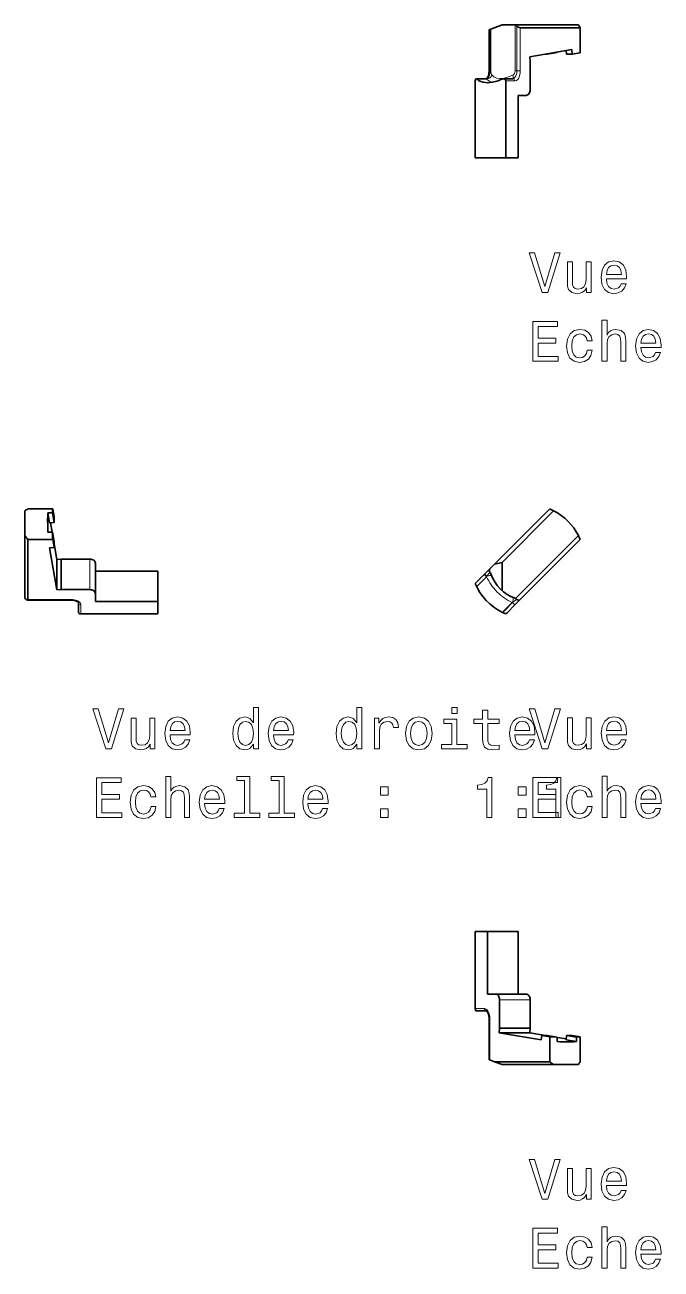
# Model space of a CAD drawing. Extents: x 550 to 772, y 358 to 469.
# Drawn here: x 550.2 to 606.2, y 358.2 to 467.7 of the extents above; entities that cross this region are included whole.
import ezdxf

# ---------------------------------------------------------------- set-up
doc = ezdxf.new("R2010")
doc.units = 0

msp = doc.modelspace()

# ---------------------------------------------------------------- linework, layer by layer
at = {"color": 7, "lineweight": 35, "ltscale": 0.026301}
msp.add_line((592.232971, 467.726501), (591.249512, 467.352844), dxfattribs=at)
at = {"color": 7, "lineweight": 35, "ltscale": 0.028793}
msp.add_line((592.232971, 467.726501), (593.384705, 467.726501), dxfattribs=at)
at = {"color": 7, "lineweight": 35, "ltscale": 0.000993}
msp.add_line((593.384705, 467.726501), (593.424438, 467.726501), dxfattribs=at)
at = {"color": 7, "lineweight": 13, "ltscale": 0.101392}
msp.add_line((593.384705, 463.670837), (593.384705, 467.726501), dxfattribs=at)
at = {"color": 7, "lineweight": 35, "ltscale": 0.138275}
msp.add_line((598.955444, 467.726501), (593.424438, 467.726501), dxfattribs=at)
at = {"color": 7, "lineweight": 35, "ltscale": 0.001567}
for p, q in [((591.099121, 467.295715), (591.157715, 467.317963)), ((591.157715, 376.614441), (591.099121, 376.636719))]:
    msp.add_line(p, q, dxfattribs=at)
at = {"color": 7, "lineweight": 35, "ltscale": 0.090266}
for p, q in [((591.099121, 467.295715), (591.099121, 463.685059)), ((591.099121, 376.636719), (591.099121, 380.247345))]:
    msp.add_line(p, q, dxfattribs=at)
at = {"color": 7, "lineweight": 35, "ltscale": 0.002455}
msp.add_line((591.249512, 467.352844), (591.157715, 467.317963), dxfattribs=at)
at = {"color": 7, "lineweight": 13, "ltscale": 0.090823}
for p, q in [((591.157715, 467.317963), (591.157715, 463.685059)), ((591.157715, 376.614441), (591.157715, 380.247345))]:
    msp.add_line(p, q, dxfattribs=at)
at = {"color": 7, "lineweight": 13, "ltscale": 0.091695}
msp.add_line((591.249512, 463.685059), (591.249512, 467.352844), dxfattribs=at)
at = {"color": 7, "lineweight": 13, "ltscale": 0.098792}
msp.add_line((593.543701, 463.670837), (593.543701, 467.622498), dxfattribs=at)
at = {"color": 7, "lineweight": 13, "ltscale": 0.095073}
for p, q in [((593.833679, 463.670837), (593.833679, 467.473755)), ((554.261597, 417.146667), (550.458679, 417.146667))]:
    msp.add_line(p, q, dxfattribs=at)
at = {"color": 7, "lineweight": 35, "ltscale": 0.132048}
for p, q in [((599.115601, 467.473755), (593.833679, 467.473755)), ((550.458679, 422.428589), (550.458679, 417.146667))]:
    msp.add_line(p, q, dxfattribs=at)
at = {"color": 7, "lineweight": 35, "ltscale": 0.055051}
for p, q in [((599.115601, 467.473755), (599.115601, 465.271698)), ((552.660706, 425.115601), (550.458679, 425.115601)), ((550.458679, 422.428589), (552.660706, 422.428589)), ((596.428589, 378.660706), (596.428589, 376.458649)), ((599.115601, 376.458649), (599.115601, 378.660706))]:
    msp.add_line(p, q, dxfattribs=at)
at = {"color": 7, "lineweight": 35, "ltscale": 0.094031}
for p, q in [((598.379639, 465.548645), (594.672302, 464.914093)), ((552.383789, 421.692627), (553.018311, 417.985291)), ((595.692627, 378.383759), (591.985291, 379.018311))]:
    msp.add_line(p, q, dxfattribs=at)
at = {"color": 7, "lineweight": 35, "ltscale": 0.007869}
msp.add_line((597.91864, 465.15155), (597.891785, 465.465149), dxfattribs=at)
at = {"color": 7, "lineweight": 35, "ltscale": 0.009964}
for p, q in [((598.413635, 465.15155), (598.379639, 465.548645)), ((594.706299, 464.516998), (594.672302, 464.914093)), ((552.780884, 423.91864), (552.383789, 423.884674)), ((552.780884, 421.726624), (552.383789, 421.692627)), ((553.415405, 420.706268), (553.018311, 420.672302)), ((553.415405, 418.019257), (553.018311, 417.985291)), ((592.019287, 379.415405), (591.985291, 379.018311)), ((594.706299, 379.415405), (594.672302, 379.018311)), ((595.726624, 378.780853), (595.692627, 378.383759)), ((597.91864, 378.780853), (597.884644, 378.383759))]:
    msp.add_line(p, q, dxfattribs=at)
at = {"color": 7, "lineweight": 35, "ltscale": 0.049762}
for p, q in [((594.706299, 462.52652), (594.706299, 464.516998)), ((555.405884, 420.706268), (553.415405, 420.706268)), ((555.405884, 418.019257), (553.415405, 418.019257)), ((592.019287, 381.405884), (592.019287, 379.415405)), ((594.706299, 381.405884), (594.706299, 379.415405))]:
    msp.add_line(p, q, dxfattribs=at)
at = {"color": 7, "lineweight": 35, "ltscale": 0.004051}
msp.add_line((596.221619, 465.15155), (596.05957, 465.15155), dxfattribs=at)
at = {"color": 7, "lineweight": 35, "ltscale": 0.000686}
msp.add_line((596.221619, 465.15155), (596.219238, 465.178894), dxfattribs=at)
at = {"color": 7, "lineweight": 35, "ltscale": 0.021901}
for p, q in [((597.085083, 465.299347), (596.221619, 465.15155)), ((597.085083, 378.633057), (596.221619, 378.780853))]:
    msp.add_line(p, q, dxfattribs=at)
at = {"color": 7, "lineweight": 35, "ltscale": 0.000694}
msp.add_line((597.085083, 465.327087), (597.085083, 465.299347), dxfattribs=at)
at = {"color": 7, "lineweight": 35, "ltscale": 0.012375}
for p, q in [((597.91864, 465.15155), (598.413635, 465.15155)), ((552.780884, 423.91864), (552.780884, 424.413635)), ((596.221619, 378.780853), (595.726624, 378.780853)), ((597.91864, 378.780853), (598.413635, 378.780853))]:
    msp.add_line(p, q, dxfattribs=at)
at = {"color": 7, "lineweight": 35, "ltscale": 0.017804}
for p, q in [((598.413635, 465.15155), (599.115601, 465.271698)), ((552.780884, 424.413635), (552.660706, 425.115601)), ((552.780884, 421.726624), (552.660706, 422.428589)), ((595.726624, 378.780853), (596.428589, 378.660706)), ((598.413635, 378.780853), (599.115601, 378.660706))]:
    msp.add_line(p, q, dxfattribs=at)
at = {"color": 7, "lineweight": 13, "ltscale": 0.001465}
for p, q in [((591.157715, 463.685059), (591.099121, 463.685059)), ((554.261597, 417.146667), (554.261597, 417.088074)), ((591.099121, 380.247345), (591.157715, 380.247345))]:
    msp.add_line(p, q, dxfattribs=at)
at = {"color": 7, "lineweight": 13, "ltscale": 0.002295}
msp.add_line((591.249512, 463.685059), (591.157715, 463.685059), dxfattribs=at)
at = {"color": 7, "lineweight": 13, "ltscale": 0.003975}
msp.add_line((593.384705, 463.670837), (593.543701, 463.670837), dxfattribs=at)
at = {"color": 7, "lineweight": 13, "ltscale": 0.007249}
msp.add_line((593.833679, 463.670837), (593.543701, 463.670837), dxfattribs=at)
at = {"color": 7, "lineweight": 35, "ltscale": 0.006589}
for p, q in [((589.872681, 462.52652), (589.872681, 462.79007)), ((589.872681, 381.405884), (589.872681, 381.142334))]:
    msp.add_line(p, q, dxfattribs=at)
at = {"color": 7, "lineweight": 35, "ltscale": 0.162738}
for p, q in [((589.872681, 456.016998), (589.872681, 462.52652)), ((592.559692, 456.016998), (592.559692, 462.52652)), ((561.915405, 415.872681), (555.405884, 415.872681)), ((589.872681, 387.915405), (589.872681, 381.405884))]:
    msp.add_line(p, q, dxfattribs=at)
at = {"color": 7, "lineweight": 35, "ltscale": 0.004294}
for p, q in [((590.131409, 462.990051), (589.959656, 462.990051)), ((590.131409, 380.942322), (589.959656, 380.942322))]:
    msp.add_line(p, q, dxfattribs=at)
at = {"color": 7, "lineweight": 13, "ltscale": 0.004823}
msp.add_line((590.191772, 462.970947), (589.99884, 462.970947), dxfattribs=at)
at = {"color": 7, "lineweight": 35, "ltscale": 0.016943}
for p, q in [((590.809143, 462.990051), (590.131409, 462.990051)), ((590.809143, 380.942322), (590.131409, 380.942322))]:
    msp.add_line(p, q, dxfattribs=at)
at = {"color": 7, "lineweight": 13, "ltscale": 0.016943}
for p, q in [((590.869507, 462.970947), (590.191772, 462.970947)), ((590.667725, 381.142334), (589.98999, 381.142334))]:
    msp.add_line(p, q, dxfattribs=at)
at = {"color": 7, "lineweight": 35, "ltscale": 0.000491}
for p, q in [((590.828674, 462.992004), (590.809143, 462.990051)), ((590.828674, 380.940399), (590.809143, 380.942322))]:
    msp.add_line(p, q, dxfattribs=at)
at = {"color": 7, "lineweight": 13, "ltscale": 0.000878}
msp.add_line((590.869507, 462.970947), (590.90387, 462.978119), dxfattribs=at)
at = {"color": 7, "lineweight": 35, "ltscale": 0.000361}
msp.add_line((592.279968, 462.96991), (592.26709, 462.963409), dxfattribs=at)
at = {"color": 7, "lineweight": 35, "ltscale": 0.004254}
msp.add_line((592.533936, 462.990204), (592.36377, 462.990204), dxfattribs=at)
at = {"color": 7, "lineweight": 35, "ltscale": 0.016934}
msp.add_line((593.211304, 462.990204), (592.533936, 462.990204), dxfattribs=at)
at = {"color": 7, "lineweight": 13, "ltscale": 0.002893}
msp.add_line((592.675415, 462.790222), (592.559692, 462.790222), dxfattribs=at)
at = {"color": 7, "lineweight": 35, "ltscale": 0.006593}
msp.add_line((592.559692, 462.52652), (592.559692, 462.790222), dxfattribs=at)
at = {"color": 7, "lineweight": 13, "ltscale": 0.016933}
for p, q in [((593.352722, 462.790192), (592.675415, 462.790222)), ((555.142212, 416.66571), (555.142212, 415.988373))]:
    msp.add_line(p, q, dxfattribs=at)
at = {"color": 7, "lineweight": 35, "ltscale": 0.012738}
for p, q in [((594.706299, 462.52652), (594.706299, 462.016998)), ((555.405884, 420.706268), (555.915405, 420.706268)), ((555.405884, 418.019257), (555.915405, 418.019257)), ((592.019287, 381.405884), (592.019287, 381.915405)), ((594.706299, 381.405884), (594.706299, 381.915405))]:
    msp.add_line(p, q, dxfattribs=at)
at = {"color": 7, "lineweight": 35, "ltscale": 0.1375}
for p, q in [((593.64563, 456.016998), (593.64563, 461.516998)), ((561.915405, 419.645599), (556.415405, 419.645599)), ((561.915405, 416.958618), (556.415405, 416.958618)), ((590.958618, 387.915405), (590.958618, 382.415405)), ((593.64563, 387.915405), (593.64563, 382.415405))]:
    msp.add_line(p, q, dxfattribs=at)
at = {"color": 7, "lineweight": 35, "ltscale": 0.017677}
for p, q in [((594.352722, 461.516998), (593.64563, 461.516998)), ((556.415405, 417.66571), (556.415405, 416.958618)), ((591.66571, 382.415405), (590.958618, 382.415405))]:
    msp.add_line(p, q, dxfattribs=at)
at = {"color": 7, "lineweight": 35, "ltscale": 0.026971}
msp.add_line((589.872681, 456.016998), (590.951538, 456.016998), dxfattribs=at)
at = {"color": 7, "lineweight": 35, "ltscale": 0.040204}
msp.add_line((592.559692, 456.016998), (590.951538, 456.016998), dxfattribs=at)
at = {"color": 7, "lineweight": 35, "ltscale": 0.027148}
for p, q in [((593.64563, 456.016998), (592.559692, 456.016998)), ((561.915405, 416.958618), (561.915405, 415.872681)), ((590.958618, 387.915405), (589.872681, 387.915405))]:
    msp.add_line(p, q, dxfattribs=at)
at = {"color": 7, "lineweight": 35, "ltscale": 0.022968}
for p, q in [((550.205872, 424.036743), (550.205872, 424.955444)), ((598.036743, 376.205872), (598.955444, 376.205872))]:
    msp.add_line(p, q, dxfattribs=at)
at = {"color": 7, "lineweight": 35, "ltscale": 0.171857}
msp.add_line((596.428589, 425.115601), (591.567749, 420.25473), dxfattribs=at)
at = {"color": 7, "lineweight": 35, "ltscale": 0.160549}
msp.add_line((596.773987, 424.955444), (592.232971, 420.414429), dxfattribs=at)
at = {"color": 7, "lineweight": 35, "ltscale": 0.031569}
for p, q in [((550.205872, 424.036743), (550.205872, 422.773987)), ((598.036743, 376.205872), (596.773987, 376.205872))]:
    msp.add_line(p, q, dxfattribs=at)
at = {"color": 7, "lineweight": 35, "ltscale": 0.010072}
for p, q in [((552.230164, 424.782166), (552.633057, 424.782166)), ((552.633057, 423.085114), (552.230164, 423.085114))]:
    msp.add_line(p, q, dxfattribs=at)
at = {"color": 7, "lineweight": 35, "ltscale": 0.022764}
for p, q in [((552.230164, 424.782166), (552.383789, 423.884674)), ((598.782166, 378.230133), (597.884644, 378.383759))]:
    msp.add_line(p, q, dxfattribs=at)
at = {"color": 7, "lineweight": 35, "ltscale": 0.020461}
msp.add_line((552.467285, 423.891815), (552.605347, 423.085114), dxfattribs=at)
at = {"color": 7, "lineweight": 35, "ltscale": 0.021902}
for p, q in [((552.633057, 424.782166), (552.780884, 423.91864)), ((552.633057, 423.085114), (552.780884, 422.221588)), ((598.782166, 378.633057), (597.91864, 378.780853))]:
    msp.add_line(p, q, dxfattribs=at)
at = {"color": 7, "lineweight": 35, "ltscale": 0.138274}
msp.add_line((550.205872, 422.773987), (550.205872, 417.243011), dxfattribs=at)
at = {"color": 7, "lineweight": 35, "ltscale": 0.19555}
msp.add_line((598.955444, 422.773987), (593.424438, 417.243011), dxfattribs=at)
at = {"color": 7, "lineweight": 35, "ltscale": 0.012374}
msp.add_line((552.780884, 422.221588), (552.780884, 421.726624), dxfattribs=at)
at = {"color": 7, "lineweight": 35, "ltscale": 0.035186}
for p, q in [((552.780884, 422.05957), (553.018311, 420.672302)), ((596.05957, 378.780853), (594.672302, 379.018311))]:
    msp.add_line(p, q, dxfattribs=at)
at = {"color": 7, "lineweight": 35, "ltscale": 0.186744}
msp.add_line((599.115601, 422.428589), (593.833679, 417.146667), dxfattribs=at)
at = {"color": 7, "lineweight": 35, "ltscale": 0.067175}
for p, q in [((553.018311, 417.985291), (553.018311, 420.672302)), ((594.672302, 379.018311), (591.985291, 379.018311))]:
    msp.add_line(p, q, dxfattribs=at)
at = {"color": 7, "lineweight": 35, "ltscale": 0.033588}
for p, q in [((553.415405, 419.362762), (553.415405, 420.706268)), ((556.415405, 419.009216), (556.415405, 420.352722)), ((553.415405, 418.019257), (553.415405, 419.362762)), ((556.415405, 419.009216), (556.415405, 417.66571)), ((561.915405, 418.302124), (561.915405, 416.958618)), ((592.302124, 387.915405), (590.958618, 387.915405)), ((592.302124, 387.915405), (593.64563, 387.915405)), ((593.009216, 382.415405), (591.66571, 382.415405)), ((593.009216, 382.415405), (594.352722, 382.415405)), ((593.362793, 379.415405), (592.019287, 379.415405)), ((594.706299, 379.415405), (593.362793, 379.415405))]:
    msp.add_line(p, q, dxfattribs=at)
at = {"color": 7, "lineweight": 13, "ltscale": 0.033588}
for p, q in [((555.915405, 419.362762), (555.915405, 420.706268)), ((555.915405, 419.362762), (555.915405, 418.019257)), ((593.362793, 381.915405), (592.019287, 381.915405)), ((593.362793, 381.915405), (594.706299, 381.915405))]:
    msp.add_line(p, q, dxfattribs=at)
at = {"color": 7, "lineweight": 35, "ltscale": 0.033587}
msp.add_line((561.915405, 418.302124), (561.915405, 419.645599), dxfattribs=at)
at = {"color": 7, "lineweight": 35, "ltscale": 0.015303}
msp.add_line((590.724854, 419.411896), (591.157715, 419.844727), dxfattribs=at)
at = {"color": 7, "lineweight": 13, "ltscale": 0.011094}
msp.add_line((590.90387, 419.197906), (591.157715, 419.56189), dxfattribs=at)
at = {"color": 7, "lineweight": 35, "ltscale": 0.014496}
msp.add_line((591.567749, 420.25473), (591.157715, 419.844727), dxfattribs=at)
at = {"color": 7, "lineweight": 35, "ltscale": 0.017103}
msp.add_line((592.232971, 420.414429), (591.567749, 420.25473), dxfattribs=at)
at = {"color": 7, "lineweight": 35, "ltscale": 0.054536}
msp.add_line((592.232971, 418.232971), (592.232971, 420.414429), dxfattribs=at)
at = {"color": 7, "lineweight": 35, "ltscale": 0.004147}
msp.add_line((589.98999, 418.676971), (589.872681, 418.559692), dxfattribs=at)
at = {"color": 7, "lineweight": 35, "ltscale": 0.023962}
msp.add_line((590.667725, 419.354736), (589.98999, 418.676971), dxfattribs=at)
at = {"color": 7, "lineweight": 13, "ltscale": 0.006821}
msp.add_line((590.191772, 418.475189), (589.99884, 418.282288), dxfattribs=at)
at = {"color": 7, "lineweight": 13, "ltscale": 0.023962}
msp.add_line((590.869507, 419.152954), (590.191772, 418.475189), dxfattribs=at)
at = {"color": 7, "lineweight": 35, "ltscale": 0.00202}
msp.add_line((590.667725, 419.354736), (590.724854, 419.411896), dxfattribs=at)
at = {"color": 7, "lineweight": 13, "ltscale": 0.007134}
msp.add_line((590.869507, 419.152954), (590.667725, 419.354736), dxfattribs=at)
at = {"color": 7, "lineweight": 13, "ltscale": 0.001415}
msp.add_line((590.869507, 419.152954), (590.90387, 419.197906), dxfattribs=at)
at = {"color": 7, "lineweight": 35, "ltscale": 0.007613}
msp.add_line((592.232971, 418.232971), (592.232971, 417.928436), dxfattribs=at)
at = {"color": 7, "lineweight": 35, "ltscale": 0.096109}
msp.add_line((554.261597, 417.088074), (550.417236, 417.088074), dxfattribs=at)
at = {"color": 7, "lineweight": 35, "ltscale": 0.016933}
msp.add_line((554.9422, 416.807129), (554.9422, 416.129791), dxfattribs=at)
at = {"color": 7, "lineweight": 13, "ltscale": 0.006843}
msp.add_line((592.460632, 416.199921), (592.26709, 416.006348), dxfattribs=at)
at = {"color": 7, "lineweight": 13, "ltscale": 0.006786}
msp.add_line((592.471924, 416.191864), (592.279968, 415.999969), dxfattribs=at)
at = {"color": 7, "lineweight": 13, "ltscale": 0.023933}
msp.add_line((592.460632, 416.199921), (593.137634, 416.87677), dxfattribs=at)
at = {"color": 7, "lineweight": 13, "ltscale": 0.023946}
msp.add_line((593.149231, 416.869171), (592.471924, 416.191864), dxfattribs=at)
at = {"color": 7, "lineweight": 35, "ltscale": 0.023947}
msp.add_line((593.352722, 416.66571), (592.675415, 415.988373), dxfattribs=at)
at = {"color": 7, "lineweight": 13, "ltscale": 0.000347}
msp.add_line((593.149231, 416.869171), (593.137634, 416.87677), dxfattribs=at)
at = {"color": 7, "lineweight": 13, "ltscale": 0.007194}
msp.add_line((593.149231, 416.869171), (593.352722, 416.66571), dxfattribs=at)
at = {"color": 7, "lineweight": 35, "ltscale": 0.017004}
msp.add_line((593.833679, 417.146667), (593.352722, 416.66571), dxfattribs=at)
at = {"color": 7, "lineweight": 35, "ltscale": 0.004253}
msp.add_line((554.9422, 416.129791), (554.9422, 415.959656), dxfattribs=at)
at = {"color": 7, "lineweight": 13, "ltscale": 0.002892}
msp.add_line((555.142212, 415.988373), (555.142212, 415.872681), dxfattribs=at)
at = {"color": 7, "lineweight": 35, "ltscale": 0.006592}
msp.add_line((555.405884, 415.872681), (555.142212, 415.872681), dxfattribs=at)
at = {"color": 7, "lineweight": 35, "ltscale": 0.000359}
msp.add_line((592.279968, 415.999969), (592.26709, 416.006348), dxfattribs=at)
at = {"color": 7, "lineweight": 35, "ltscale": 0.004091}
msp.add_line((592.675415, 415.988373), (592.559692, 415.872681), dxfattribs=at)
at = {"color": 7, "lineweight": 13, "ltscale": 0.002933}
msp.add_line((589.98999, 381.142334), (589.872681, 381.142334), dxfattribs=at)
at = {"color": 7, "lineweight": 35, "ltscale": 0.010073}
for p, q in [((597.085083, 378.230133), (597.085083, 378.633057)), ((598.782166, 378.633057), (598.782166, 378.230133))]:
    msp.add_line(p, q, dxfattribs=at)
at = {"color": 7, "lineweight": 35, "ltscale": 0.020459}
msp.add_line((597.891785, 378.467255), (597.085144, 378.605347), dxfattribs=at)
at = {"color": 7, "lineweight": 35, "ltscale": 0.010966}
msp.add_line((591.567749, 376.458649), (591.157715, 376.614441), dxfattribs=at)
at = {"color": 7, "lineweight": 35, "ltscale": 0.121521}
msp.add_line((596.428589, 376.458649), (591.567749, 376.458649), dxfattribs=at)
at = {"color": 7, "lineweight": 35, "ltscale": 0.017791}
msp.add_line((592.232971, 376.205872), (591.567749, 376.458649), dxfattribs=at)
at = {"color": 7, "lineweight": 35, "ltscale": 0.113525}
msp.add_line((596.773987, 376.205872), (592.232971, 376.205872), dxfattribs=at)
at = {"color": 7, "lineweight": 35}
for points in [[(591.099121, 463.685059), (591.075012, 463.404846), (591.010498, 463.18924), (590.932068, 463.062103), (590.875366, 463.01178), (590.828674, 462.992004)], [(589.872681, 462.79007), (589.882019, 462.881805), (589.909485, 462.954865), (589.930054, 462.978699), (589.959656, 462.990051)], [(589.99884, 462.970947), (590.167114, 462.834503), (590.362488, 462.735657), (590.582397, 462.671875), (590.761597, 462.64563), (590.951538, 462.636993)], [(592.26709, 462.963409), (591.812317, 462.780151), (591.368347, 462.672607), (590.951538, 462.636993)], [(554.9422, 416.807129), (554.932617, 416.84726), (554.894714, 416.901367), (554.811279, 416.966766), (554.673645, 417.028748), (554.440674, 417.078186), (554.261597, 417.088074)], [(555.142212, 415.872681), (555.050476, 415.881989), (554.977417, 415.909515), (554.953552, 415.930054), (554.9422, 415.959656)], [(589.872681, 381.142334), (589.882019, 381.050598), (589.909485, 380.977539), (589.930054, 380.953674), (589.959656, 380.942352)], [(591.099121, 380.247345), (591.075012, 380.527588), (591.010498, 380.743164), (590.932068, 380.8703), (590.875366, 380.920624), (590.828674, 380.940399)]]:
    msp.add_lwpolyline(points, dxfattribs=at)
at = {"color": 7, "lineweight": 13}
for points in [[(590.90387, 462.978119), (590.990051, 463.026245), (591.057312, 463.111725), (591.123108, 463.290131), (591.144714, 463.421295), (591.157715, 463.685059)], [(591.327148, 463.324951), (591.283936, 463.41571), (591.258057, 463.541809), (591.249512, 463.685059)], [(592.075928, 463.016998), (591.771301, 463.049957), (591.636902, 463.092285), (591.51709, 463.152527), (591.414368, 463.229736), (591.327148, 463.324951)], [(593.171387, 463.308075), (592.794495, 463.14682), (592.423279, 463.049683), (592.075928, 463.016998)], [(593.543701, 463.670837), (593.53363, 463.520386), (593.502563, 463.370972), (593.449097, 463.228394), (593.371033, 463.102234), (593.27002, 463.009827)], [(593.833679, 463.670837), (593.826416, 463.507385), (593.779236, 463.24472), (593.703125, 463.052216), (593.611938, 462.920502), (593.506775, 462.833801), (593.431763, 462.801514), (593.352722, 462.790192)], [(554.261597, 417.146667), (554.424988, 417.139374), (554.687683, 417.092224), (554.880188, 417.016144), (555.011902, 416.924927), (555.098633, 416.819733), (555.130859, 416.744781), (555.142212, 416.66571)], [(593.543701, 417.154175), (593.405334, 417.075287), (593.149231, 416.869171)], [(590.724854, 381.136841), (590.773376, 381.123291), (590.881775, 381.059967), (590.988464, 380.940033), (591.084351, 380.74176), (591.116821, 380.628326), (591.152771, 380.384949), (591.157715, 380.247345)]]:
    msp.add_lwpolyline(points, dxfattribs=at)
for points in [[(596.885071, 447.665405), (596.007568, 444.684875), (595.104858, 447.665405), (594.625732, 447.665405), (595.755432, 444.16037), (596.259766, 444.16037), (597.364197, 447.665405)], [(600.087524, 446.868591), (599.643738, 446.868591), (599.643738, 445.305176), (599.593323, 444.942078), (599.447083, 444.67981), (599.220093, 444.518433), (598.922546, 444.468018), (598.685547, 444.508362), (598.534241, 444.629395), (598.448486, 444.836151), (598.428345, 445.128662), (598.428345, 446.868591), (597.984497, 446.868591), (597.984497, 445.088318), (597.999634, 444.730255), (598.095459, 444.432709), (598.388, 444.16037), (598.856995, 444.064545), (599.109131, 444.099854), (599.325989, 444.190643), (599.512634, 444.346954), (599.66394, 444.573914), (599.66394, 444.16037), (600.087524, 444.16037)], [(601.424011, 445.385864), (603.199219, 445.385864), (603.204285, 445.592651), (603.123596, 446.172607), (602.901672, 446.606323), (602.548645, 446.868591), (602.079651, 446.964417), (601.620667, 446.863525), (601.267639, 446.581116), (601.04071, 446.122192), (600.960022, 445.516998), (601.035645, 444.896667), (601.262634, 444.44278), (601.610596, 444.16037), (602.064514, 444.064545), (602.457886, 444.130096), (602.78064, 444.301575), (603.017639, 444.573914), (603.153809, 444.937012), (602.715088, 444.937012), (602.624268, 444.735291), (602.493164, 444.584015), (602.119995, 444.462952), (601.83252, 444.518433), (601.615662, 444.694946), (601.474426, 444.982422), (601.424011, 445.370758)], [(601.424011, 445.759064), (601.479492, 446.107056), (601.615662, 446.364258), (601.822388, 446.520599), (602.094727, 446.57608), (602.362061, 446.520599), (602.568787, 446.364258), (602.694885, 446.107056), (602.740295, 445.759064)], [(594.948486, 438.113525), (597.167542, 438.113525), (597.167542, 438.53717), (595.412476, 438.53717), (595.412476, 439.722321), (596.975891, 439.722321), (596.975891, 440.1409), (595.412476, 440.1409), (595.412476, 441.18988), (597.127197, 441.18988), (597.127197, 441.613525), (594.948486, 441.613525)], [(601.035645, 438.113525), (601.479492, 438.113525), (601.479492, 439.676941), (601.524841, 440.035004), (601.671143, 440.297241), (601.898071, 440.458618), (602.200684, 440.519135), (602.442749, 440.468719), (602.594055, 440.33255), (602.669678, 440.105591), (602.694885, 439.803009), (602.694885, 438.113525), (603.138672, 438.113525), (603.138672, 439.893799), (603.11853, 440.251862), (603.027771, 440.549408), (602.730225, 440.821747), (602.266235, 440.917572), (602.014038, 440.882263), (601.79718, 440.786438), (601.615662, 440.635132), (601.479492, 440.428375), (601.479492, 441.734558), (601.035645, 441.734558)], [(599.724426, 439.924042), (600.163208, 439.924042), (600.072388, 440.327515), (599.85553, 440.645233), (599.517639, 440.841919), (599.078918, 440.917572), (598.594727, 440.816681), (598.226624, 440.534271), (597.994629, 440.075348), (597.91394, 439.460052), (597.989563, 438.849823), (598.216492, 438.395935), (598.574585, 438.113525), (599.063782, 438.0177), (599.497498, 438.093353), (599.835388, 438.305176), (600.067383, 438.638031), (600.168213, 439.081818), (599.744629, 439.081818), (599.668945, 438.799408), (599.527771, 438.587585), (599.325989, 438.456451), (599.078918, 438.416107), (598.77124, 438.481689), (598.549377, 438.683411), (598.413208, 439.01123), (598.367798, 439.475189), (598.413208, 439.929077), (598.554382, 440.256897), (598.781372, 440.458618), (599.078918, 440.529236), (599.341125, 440.483856), (599.537842, 440.367859), (599.668945, 440.176208)], [(604.460022, 439.33902), (606.235229, 439.33902), (606.240295, 439.545807), (606.159607, 440.125763), (605.937683, 440.559479), (605.584656, 440.821747), (605.115662, 440.917572), (604.656738, 440.816681), (604.303711, 440.534271), (604.076721, 440.075348), (603.996033, 439.470154), (604.071716, 438.849823), (604.298645, 438.395935), (604.646606, 438.113525), (605.100525, 438.0177), (605.493896, 438.083252), (605.81665, 438.25473), (606.053711, 438.527069), (606.18988, 438.890167), (605.751099, 438.890167), (605.660339, 438.688446), (605.529175, 438.53717), (605.156006, 438.416107), (604.86853, 438.471588), (604.651672, 438.648102), (604.510437, 438.935577), (604.460022, 439.323914)], [(604.460022, 439.712219), (604.515503, 440.060211), (604.651672, 440.317413), (604.858459, 440.473755), (605.130798, 440.529236), (605.398071, 440.473755), (605.604858, 440.317413), (605.730896, 440.060211), (605.776306, 439.712219)], [(558.456177, 407.511871), (557.578674, 404.531342), (556.675964, 407.511871), (556.196838, 407.511871), (557.326538, 404.006836), (557.830872, 404.006836), (558.935303, 407.511871)], [(570.343079, 404.425415), (570.343079, 404.006836), (570.786865, 404.006836), (570.786865, 407.627869), (570.348145, 407.627869), (570.348145, 406.301514), (570.010254, 406.684784), (569.803467, 406.775574), (569.566406, 406.810883), (569.137756, 406.709991), (568.804932, 406.427582), (568.588074, 405.973694), (568.51239, 405.363464), (568.588074, 404.753235), (568.804932, 404.294312), (569.137756, 404.006836), (569.566406, 403.911011), (569.803467, 403.94632), (570.015259, 404.037109)], [(579.451172, 404.425415), (579.451172, 404.006836), (579.894958, 404.006836), (579.894958, 407.627869), (579.456177, 407.627869), (579.456177, 406.301514), (579.118286, 406.684784), (578.91156, 406.775574), (578.6745, 406.810883), (578.24585, 406.709991), (577.912964, 406.427582), (577.696106, 405.973694), (577.620483, 405.363464), (577.696106, 404.753235), (577.912964, 404.294312), (578.24585, 404.006836), (578.6745, 403.911011), (578.91156, 403.94632), (579.123352, 404.037109)], [(588.266724, 407.627869), (587.797729, 407.627869), (587.797729, 407.123566), (588.266724, 407.123566)], [(590.526062, 406.246033), (590.526062, 404.889404), (590.556335, 404.450653), (590.697571, 404.148041), (590.97998, 403.971527), (591.459106, 403.911011), (591.983582, 403.936218), (591.983582, 404.319519), (591.600281, 404.289246), (591.252319, 404.32959), (591.065735, 404.455688), (590.985046, 404.667511), (590.96991, 404.965057), (590.96991, 406.246033), (591.983582, 406.246033), (591.983582, 406.624268), (590.96991, 406.624268), (590.96991, 407.416046), (590.526062, 407.416046), (590.526062, 406.624268), (589.759521, 406.624268), (589.759521, 406.246033)], [(596.889648, 407.521088), (596.012146, 404.540558), (595.109436, 407.521088), (594.63031, 407.521088), (595.76001, 404.016052), (596.264343, 404.016052), (597.368774, 407.521088)], [(561.65863, 406.715057), (561.214844, 406.715057), (561.214844, 405.151642), (561.164429, 404.788544), (561.018188, 404.526276), (560.791199, 404.364899), (560.493652, 404.314484), (560.256653, 404.354828), (560.105347, 404.475861), (560.019592, 404.682617), (559.999451, 404.975128), (559.999451, 406.715057), (559.555603, 406.715057), (559.555603, 404.934784), (559.57074, 404.576721), (559.666565, 404.279175), (559.959106, 404.006836), (560.428101, 403.911011), (560.680237, 403.94632), (560.897095, 404.037109), (561.08374, 404.19342), (561.235046, 404.42038), (561.235046, 404.006836), (561.65863, 404.006836)], [(562.995117, 405.23233), (564.770325, 405.23233), (564.775391, 405.439117), (564.694702, 406.019073), (564.472778, 406.452789), (564.119751, 406.715057), (563.650757, 406.810883), (563.191772, 406.709991), (562.838745, 406.427582), (562.611816, 405.968658), (562.531128, 405.363464), (562.60675, 404.743134), (562.83374, 404.289246), (563.181702, 404.006836), (563.63562, 403.911011), (564.028992, 403.976563), (564.351746, 404.148041), (564.588745, 404.42038), (564.724915, 404.783478), (564.286194, 404.783478), (564.195374, 404.581757), (564.06427, 404.430481), (563.691101, 404.309418), (563.403625, 404.364899), (563.186768, 404.541412), (563.045532, 404.828888), (562.995117, 405.217224)], [(562.995117, 405.60553), (563.050598, 405.953522), (563.186768, 406.210724), (563.393494, 406.367065), (563.665833, 406.422546), (563.933167, 406.367065), (564.139893, 406.210724), (564.265991, 405.953522), (564.311401, 405.60553)], [(569.64209, 406.412445), (569.93457, 406.341858), (570.156494, 406.145172), (570.287598, 405.817352), (570.338074, 405.363464), (570.287598, 404.904541), (570.156494, 404.576721), (569.93457, 404.375), (569.64209, 404.309418), (569.364685, 404.375), (569.152893, 404.576721), (569.011658, 404.909576), (568.966309, 405.363464), (569.011658, 405.812317), (569.152893, 406.140106), (569.364685, 406.341858)], [(572.103149, 405.23233), (573.878418, 405.23233), (573.883423, 405.439117), (573.802734, 406.019073), (573.580872, 406.452789), (573.227844, 406.715057), (572.758789, 406.810883), (572.299866, 406.709991), (571.946838, 406.427582), (571.71991, 405.968658), (571.639221, 405.363464), (571.714844, 404.743134), (571.941772, 404.289246), (572.289795, 404.006836), (572.743652, 403.911011), (573.137024, 403.976563), (573.459778, 404.148041), (573.696838, 404.42038), (573.833008, 404.783478), (573.394226, 404.783478), (573.303467, 404.581757), (573.172363, 404.430481), (572.799133, 404.309418), (572.511658, 404.364899), (572.2948, 404.541412), (572.153625, 404.828888), (572.103149, 405.217224)], [(572.103149, 405.60553), (572.15863, 405.953522), (572.2948, 406.210724), (572.501587, 406.367065), (572.773926, 406.422546), (573.041199, 406.367065), (573.247986, 406.210724), (573.374084, 405.953522), (573.419434, 405.60553)], [(578.750122, 406.412445), (579.042664, 406.341858), (579.264587, 406.145172), (579.395691, 405.817352), (579.446106, 405.363464), (579.395691, 404.904541), (579.264587, 404.576721), (579.042664, 404.375), (578.750122, 404.309418), (578.472778, 404.375), (578.260986, 404.576721), (578.119751, 404.909576), (578.074341, 405.363464), (578.119751, 405.812317), (578.260986, 406.140106), (578.472778, 406.341858)], [(580.989319, 404.006836), (581.433167, 404.006836), (581.433167, 405.555115), (581.478516, 405.928314), (581.614685, 406.195587), (581.836609, 406.356995), (582.134155, 406.412445), (582.356079, 406.377167), (582.522461, 406.276276), (582.623352, 406.104828), (582.65863, 405.872833), (583.107483, 405.872833), (583.046997, 406.281342), (582.880554, 406.573853), (582.603149, 406.750366), (582.224915, 406.810883), (581.967712, 406.770538), (581.74585, 406.669647), (581.549133, 406.498199), (581.392822, 406.266205), (581.392822, 406.715057), (580.989319, 406.715057)], [(583.727844, 405.358429), (583.808533, 404.743134), (584.040466, 404.289246), (584.40863, 404.006836), (584.902893, 403.911011), (585.39209, 404.006836), (585.760254, 404.28421), (585.992249, 404.738098), (586.077942, 405.358429), (585.992249, 405.973694), (585.760254, 406.432617), (585.39209, 406.709991), (584.902893, 406.810883), (584.40863, 406.709991), (584.040466, 406.427582), (583.808533, 405.973694)], [(584.181702, 405.363464), (584.227112, 405.817352), (584.368286, 406.145172), (584.595276, 406.346893), (584.902893, 406.417511), (585.205505, 406.346893), (585.432434, 406.150208), (585.573608, 405.817352), (585.624084, 405.363464), (585.573608, 404.904541), (585.432434, 404.571686), (585.205505, 404.369934), (584.902893, 404.304382), (584.595276, 404.369934), (584.368286, 404.571686), (584.227112, 404.904541)], [(588.251587, 404.380035), (588.251587, 406.624268), (587.111816, 406.624268), (587.111816, 406.246033), (587.8078, 406.246033), (587.8078, 404.380035), (586.900024, 404.380035), (586.900024, 404.006836), (589.169434, 404.006836), (589.169434, 404.380035)], [(593.355347, 405.23233), (595.130554, 405.23233), (595.13562, 405.439117), (595.054932, 406.019073), (594.833008, 406.452789), (594.47998, 406.715057), (594.010986, 406.810883), (593.552002, 406.709991), (593.198975, 406.427582), (592.972046, 405.968658), (592.891357, 405.363464), (592.96698, 404.743134), (593.19397, 404.289246), (593.541931, 404.006836), (593.99585, 403.911011), (594.389221, 403.976563), (594.711975, 404.148041), (594.948975, 404.42038), (595.085144, 404.783478), (594.646423, 404.783478), (594.555603, 404.581757), (594.4245, 404.430481), (594.05127, 404.309418), (593.763855, 404.364899), (593.546997, 404.541412), (593.405762, 404.828888), (593.355347, 405.217224)], [(593.355347, 405.60553), (593.410828, 405.953522), (593.546997, 406.210724), (593.753723, 406.367065), (594.026062, 406.422546), (594.293396, 406.367065), (594.500122, 406.210724), (594.626221, 405.953522), (594.671631, 405.60553)], [(600.092102, 406.724274), (599.648315, 406.724274), (599.648315, 405.160858), (599.5979, 404.79776), (599.45166, 404.535492), (599.22467, 404.374115), (598.927124, 404.3237), (598.690125, 404.364044), (598.538818, 404.485077), (598.453064, 404.691833), (598.432922, 404.984344), (598.432922, 406.724274), (597.989075, 406.724274), (597.989075, 404.944), (598.004211, 404.585938), (598.100037, 404.288391), (598.392578, 404.016052), (598.861572, 403.920227), (599.113708, 403.955536), (599.330566, 404.046326), (599.517212, 404.202637), (599.668518, 404.429596), (599.668518, 404.016052), (600.092102, 404.016052)], [(601.428589, 405.241547), (603.203796, 405.241547), (603.208862, 405.448334), (603.128174, 406.02829), (602.90625, 406.462006), (602.553223, 406.724274), (602.084229, 406.820099), (601.625244, 406.719208), (601.272217, 406.436798), (601.045288, 405.977875), (600.9646, 405.372681), (601.040222, 404.75235), (601.267212, 404.298462), (601.615173, 404.016052), (602.069092, 403.920227), (602.462463, 403.985779), (602.785217, 404.157257), (603.022217, 404.429596), (603.158386, 404.792694), (602.719666, 404.792694), (602.628845, 404.590973), (602.497742, 404.439697), (602.124573, 404.318634), (601.837097, 404.374115), (601.620239, 404.550629), (601.479004, 404.838104), (601.428589, 405.22644)], [(601.428589, 405.614746), (601.48407, 405.962738), (601.620239, 406.21994), (601.826965, 406.376282), (602.099304, 406.431763), (602.366638, 406.376282), (602.573364, 406.21994), (602.699463, 405.962738), (602.744873, 405.614746)], [(556.519592, 397.959991), (558.738647, 397.959991), (558.738647, 398.383636), (556.983582, 398.383636), (556.983582, 399.568787), (558.546997, 399.568787), (558.546997, 399.987366), (556.983582, 399.987366), (556.983582, 401.036346), (558.698303, 401.036346), (558.698303, 401.459991), (556.519592, 401.459991)], [(562.60675, 397.959991), (563.050598, 397.959991), (563.050598, 399.523407), (563.095947, 399.88147), (563.242249, 400.143707), (563.469177, 400.305084), (563.77179, 400.365601), (564.013855, 400.315186), (564.165161, 400.179016), (564.240784, 399.952057), (564.265991, 399.649475), (564.265991, 397.959991), (564.709778, 397.959991), (564.709778, 399.740265), (564.689636, 400.098328), (564.598877, 400.395874), (564.301331, 400.668213), (563.837341, 400.764038), (563.585144, 400.728729), (563.368286, 400.632904), (563.186768, 400.481598), (563.050598, 400.274841), (563.050598, 401.581024), (562.60675, 401.581024)], [(569.561401, 401.207825), (569.561401, 398.333191), (568.64856, 398.333191), (568.64856, 397.959991), (570.912964, 397.959991), (570.912964, 398.333191), (570.005188, 398.333191), (570.005188, 401.581024), (568.865417, 401.581024), (568.865417, 401.207825)], [(572.597412, 401.207825), (572.597412, 398.333191), (571.68457, 398.333191), (571.68457, 397.959991), (573.948975, 397.959991), (573.948975, 398.333191), (573.041199, 398.333191), (573.041199, 401.581024), (571.901428, 401.581024), (571.901428, 401.207825)], [(590.884155, 397.959991), (591.343079, 397.959991), (591.343079, 401.485199), (591.000122, 401.485199), (590.909363, 401.177582), (590.727783, 400.970795), (590.450439, 400.849762), (590.067139, 400.809418), (590.067139, 400.451355), (590.884155, 400.451355)], [(594.953064, 397.969208), (597.172119, 397.969208), (597.172119, 398.392853), (595.417053, 398.392853), (595.417053, 399.578003), (596.980469, 399.578003), (596.980469, 399.996582), (595.417053, 399.996582), (595.417053, 401.045563), (597.131775, 401.045563), (597.131775, 401.469208), (594.953064, 401.469208)], [(596.956177, 397.959991), (597.415161, 397.959991), (597.415161, 401.485199), (597.072205, 401.485199), (596.981445, 401.177582), (596.799866, 400.970795), (596.522461, 400.849762), (596.139221, 400.809418), (596.139221, 400.451355), (596.956177, 400.451355)], [(601.040222, 397.969208), (601.48407, 397.969208), (601.48407, 399.532623), (601.529419, 399.890686), (601.67572, 400.152924), (601.902649, 400.314301), (602.205261, 400.374817), (602.447327, 400.324402), (602.598633, 400.188232), (602.674255, 399.961273), (602.699463, 399.658691), (602.699463, 397.969208), (603.14325, 397.969208), (603.14325, 399.749481), (603.123108, 400.107544), (603.032349, 400.40509), (602.734802, 400.677429), (602.270813, 400.773254), (602.018616, 400.737946), (601.801758, 400.64212), (601.620239, 400.490814), (601.48407, 400.284058), (601.48407, 401.59024), (601.040222, 401.59024)], [(561.295532, 399.770508), (561.734314, 399.770508), (561.643494, 400.173981), (561.426636, 400.491699), (561.088745, 400.688385), (560.650024, 400.764038), (560.165833, 400.663147), (559.797729, 400.380737), (559.565735, 399.921814), (559.485046, 399.306519), (559.560669, 398.696289), (559.787598, 398.242401), (560.145691, 397.959991), (560.634888, 397.864166), (561.068604, 397.939819), (561.406494, 398.151642), (561.638489, 398.484497), (561.739319, 398.928284), (561.315735, 398.928284), (561.240051, 398.645874), (561.098877, 398.434052), (560.897095, 398.302917), (560.650024, 398.262573), (560.342346, 398.328156), (560.120483, 398.529877), (559.984314, 398.857697), (559.938904, 399.321655), (559.984314, 399.775543), (560.125488, 400.103363), (560.352478, 400.305084), (560.650024, 400.375702), (560.912231, 400.330322), (561.108948, 400.214325), (561.240051, 400.022675)], [(566.031128, 399.185486), (567.806335, 399.185486), (567.811401, 399.392273), (567.730713, 399.972229), (567.508789, 400.405945), (567.155762, 400.668213), (566.686768, 400.764038), (566.227844, 400.663147), (565.874817, 400.380737), (565.647827, 399.921814), (565.567139, 399.31662), (565.642822, 398.696289), (565.869751, 398.242401), (566.217712, 397.959991), (566.671631, 397.864166), (567.065002, 397.929718), (567.387756, 398.101196), (567.624817, 398.373535), (567.760986, 398.736633), (567.322205, 398.736633), (567.231445, 398.534912), (567.100281, 398.383636), (566.727112, 398.262573), (566.439636, 398.318054), (566.222778, 398.494568), (566.081543, 398.782043), (566.031128, 399.17038)], [(566.031128, 399.558685), (566.086609, 399.906677), (566.222778, 400.163879), (566.429565, 400.320221), (566.701904, 400.375702), (566.969177, 400.320221), (567.175964, 400.163879), (567.302002, 399.906677), (567.347412, 399.558685)], [(575.139221, 399.185486), (576.914429, 399.185486), (576.919434, 399.392273), (576.838745, 399.972229), (576.616882, 400.405945), (576.263855, 400.668213), (575.7948, 400.764038), (575.335876, 400.663147), (574.982849, 400.380737), (574.75592, 399.921814), (574.675232, 399.31662), (574.750854, 398.696289), (574.977844, 398.242401), (575.325806, 397.959991), (575.779663, 397.864166), (576.173035, 397.929718), (576.49585, 398.101196), (576.732849, 398.373535), (576.869019, 398.736633), (576.430237, 398.736633), (576.339478, 398.534912), (576.208374, 398.383636), (575.835144, 398.262573), (575.547729, 398.318054), (575.330872, 398.494568), (575.189636, 398.782043), (575.139221, 399.17038)], [(575.139221, 399.558685), (575.194702, 399.906677), (575.330872, 400.163879), (575.537598, 400.320221), (575.809937, 400.375702), (576.077271, 400.320221), (576.283997, 400.163879), (576.410095, 399.906677), (576.455505, 399.558685)], [(581.51886, 399.916779), (582.214844, 399.916779), (582.214844, 400.668213), (581.51886, 400.668213)], [(593.662964, 399.916779), (594.358948, 399.916779), (594.358948, 400.668213), (593.662964, 400.668213)], [(599.729004, 399.779724), (600.167786, 399.779724), (600.076965, 400.183197), (599.860107, 400.500916), (599.522217, 400.697601), (599.083496, 400.773254), (598.599304, 400.672363), (598.231201, 400.389954), (597.999207, 399.93103), (597.918518, 399.315735), (597.994141, 398.705505), (598.221069, 398.251617), (598.579163, 397.969208), (599.068359, 397.873383), (599.502075, 397.949036), (599.839966, 398.160858), (600.07196, 398.493713), (600.172791, 398.9375), (599.749207, 398.9375), (599.673523, 398.65509), (599.532349, 398.443268), (599.330566, 398.312134), (599.083496, 398.27179), (598.775818, 398.337372), (598.553955, 398.539093), (598.417786, 398.866913), (598.372375, 399.330872), (598.417786, 399.78476), (598.55896, 400.112579), (598.78595, 400.314301), (599.083496, 400.384918), (599.345703, 400.339539), (599.542419, 400.223541), (599.673523, 400.031891)], [(604.4646, 399.194702), (606.239807, 399.194702), (606.244873, 399.401489), (606.164185, 399.981445), (605.942261, 400.415161), (605.589233, 400.677429), (605.120239, 400.773254), (604.661316, 400.672363), (604.308289, 400.389954), (604.081299, 399.93103), (604.00061, 399.325836), (604.076294, 398.705505), (604.303223, 398.251617), (604.651184, 397.969208), (605.105103, 397.873383), (605.498474, 397.938934), (605.821228, 398.110413), (606.058289, 398.382751), (606.194458, 398.74585), (605.755676, 398.74585), (605.664917, 398.544128), (605.533752, 398.392853), (605.160583, 398.27179), (604.873108, 398.327271), (604.65625, 398.503784), (604.515015, 398.79126), (604.4646, 399.179596)], [(604.4646, 399.567902), (604.520081, 399.915894), (604.65625, 400.173096), (604.863037, 400.329437), (605.135376, 400.384918), (605.402649, 400.329437), (605.609436, 400.173096), (605.735474, 399.915894), (605.780884, 399.567902)], [(581.51886, 397.959991), (582.214844, 397.959991), (582.214844, 398.711426), (581.51886, 398.711426)], [(593.662964, 397.959991), (594.358948, 397.959991), (594.358948, 398.711426), (593.662964, 398.711426)], [(596.885071, 367.854279), (596.007568, 364.873749), (595.104858, 367.854279), (594.625732, 367.854279), (595.755432, 364.349243), (596.259766, 364.349243), (597.364197, 367.854279)], [(600.087524, 367.057465), (599.643738, 367.057465), (599.643738, 365.494049), (599.593323, 365.130951), (599.447083, 364.868683), (599.220093, 364.707306), (598.922546, 364.656891), (598.685547, 364.697235), (598.534241, 364.818268), (598.448486, 365.025024), (598.428345, 365.317535), (598.428345, 367.057465), (597.984497, 367.057465), (597.984497, 365.277191), (597.999634, 364.919128), (598.095459, 364.621582), (598.388, 364.349243), (598.856995, 364.253418), (599.109131, 364.288727), (599.325989, 364.379517), (599.512634, 364.535828), (599.66394, 364.762787), (599.66394, 364.349243), (600.087524, 364.349243)], [(601.424011, 365.574738), (603.199219, 365.574738), (603.204285, 365.781525), (603.123596, 366.361481), (602.901672, 366.795197), (602.548645, 367.057465), (602.079651, 367.15329), (601.620667, 367.052399), (601.267639, 366.769989), (601.04071, 366.311066), (600.960022, 365.705872), (601.035645, 365.085541), (601.262634, 364.631653), (601.610596, 364.349243), (602.064514, 364.253418), (602.457886, 364.31897), (602.78064, 364.490448), (603.017639, 364.762787), (603.153809, 365.125885), (602.715088, 365.125885), (602.624268, 364.924164), (602.493164, 364.772888), (602.119995, 364.651825), (601.83252, 364.707306), (601.615662, 364.88382), (601.474426, 365.171295), (601.424011, 365.559631)], [(601.424011, 365.947937), (601.479492, 366.295929), (601.615662, 366.553131), (601.822388, 366.709473), (602.094727, 366.764954), (602.362061, 366.709473), (602.568787, 366.553131), (602.694885, 366.295929), (602.740295, 365.947937)], [(594.948486, 358.302399), (597.167542, 358.302399), (597.167542, 358.726044), (595.412476, 358.726044), (595.412476, 359.911194), (596.975891, 359.911194), (596.975891, 360.329773), (595.412476, 360.329773), (595.412476, 361.378754), (597.127197, 361.378754), (597.127197, 361.802399), (594.948486, 361.802399)], [(601.035645, 358.302399), (601.479492, 358.302399), (601.479492, 359.865814), (601.524841, 360.223877), (601.671143, 360.486115), (601.898071, 360.647491), (602.200684, 360.708008), (602.442749, 360.657593), (602.594055, 360.521423), (602.669678, 360.294464), (602.694885, 359.991882), (602.694885, 358.302399), (603.138672, 358.302399), (603.138672, 360.082672), (603.11853, 360.440735), (603.027771, 360.738281), (602.730225, 361.01062), (602.266235, 361.106445), (602.014038, 361.071136), (601.79718, 360.975311), (601.615662, 360.824005), (601.479492, 360.617249), (601.479492, 361.923431), (601.035645, 361.923431)], [(599.724426, 360.112915), (600.163208, 360.112915), (600.072388, 360.516388), (599.85553, 360.834106), (599.517639, 361.030792), (599.078918, 361.106445), (598.594727, 361.005554), (598.226624, 360.723145), (597.994629, 360.264221), (597.91394, 359.648926), (597.989563, 359.038696), (598.216492, 358.584808), (598.574585, 358.302399), (599.063782, 358.206573), (599.497498, 358.282227), (599.835388, 358.494049), (600.067383, 358.826904), (600.168213, 359.270691), (599.744629, 359.270691), (599.668945, 358.988281), (599.527771, 358.776459), (599.325989, 358.645325), (599.078918, 358.60498), (598.77124, 358.670563), (598.549377, 358.872284), (598.413208, 359.200104), (598.367798, 359.664063), (598.413208, 360.11795), (598.554382, 360.44577), (598.781372, 360.647491), (599.078918, 360.718109), (599.341125, 360.672729), (599.537842, 360.556732), (599.668945, 360.365082)], [(604.460022, 359.527893), (606.235229, 359.527893), (606.240295, 359.73468), (606.159607, 360.314636), (605.937683, 360.748352), (605.584656, 361.01062), (605.115662, 361.106445), (604.656738, 361.005554), (604.303711, 360.723145), (604.076721, 360.264221), (603.996033, 359.659027), (604.071716, 359.038696), (604.298645, 358.584808), (604.646606, 358.302399), (605.100525, 358.206573), (605.493896, 358.272125), (605.81665, 358.443604), (606.053711, 358.715942), (606.18988, 359.079041), (605.751099, 359.079041), (605.660339, 358.877319), (605.529175, 358.726044), (605.156006, 358.60498), (604.86853, 358.660461), (604.651672, 358.836975), (604.510437, 359.124451), (604.460022, 359.512787)], [(604.460022, 359.901093), (604.515503, 360.249084), (604.651672, 360.506287), (604.858459, 360.662628), (605.130798, 360.718109), (605.398071, 360.662628), (605.604858, 360.506287), (605.730896, 360.249084), (605.776306, 359.901093)]]:
    msp.add_lwpolyline(points, close=True, dxfattribs=at)
at = {"color": 7, "lineweight": 35}
for centre, radius, start, end in [((592.889893, 466.992493), 0.908015, 43.936957, 53.935145), ((594.916077, 464.989136), 4.87948, 30.610398, 34.12482), ((589.956116, 462.934113), 0.056211, 40.763669, 86.400001), ((592.363586, 462.807709), 0.182477, 89.942356, 117.265086), ((592.360107, 462.791199), 0.199412, 359.717241, 88.939144), ((593.205139, 463.104401), 0.114531, 273.079375, 304.432672), ((552.943359, 420.916077), 4.87955, 120.611032, 124.12541), ((558.079895, 424.501007), 5.454013, 173.529576, 177.045019), ((594.488708, 420.480316), 5.024836, 62.948465, 67.290518), ((594.492004, 420.492371), 5.012758, 27.075254, 62.919259), ((580.655212, 424.093292), 28.442871, 180.113895, 182.031307), ((565.863892, 424.092834), 13.651334, 177.105548, 180.235418), ((538.81543, 414.172455), 14.273383, 35.340212, 37.058298), ((594.009583, 424.500275), 41.400726, 181.95888, 182.868265), ((594.480408, 420.48877), 5.02472, 22.709501, 27.051654), ((591.299133, 419.703308), 0.2, 135, 225.000013), ((590.889038, 419.293182), 0.38, 18.424311, 44.999994), ((594.494141, 420.494141), 5.01, 202.713297, 243.607197), ((594.494141, 420.494141), 3.419904, 198.424307, 251.070804), ((549.878784, 416.756073), 0.586693, 42.71867, 56.108658), ((593.261475, 416.899719), 0.38, 42.034261, 71.070871), ((593.692261, 417.288086), 0.2, 222.034277, 314.999999), ((594.494141, 420.494141), 5.01, 243.771955, 247.286709), ((598.500305, 420.009583), 41.400725, 267.131742, 268.04112), ((598.093262, 406.655212), 28.442871, 267.968692, 269.886097), ((598.092834, 391.863892), 13.651334, 269.764581, 272.894447), ((598.500977, 384.079895), 5.454014, 272.954976, 276.47042), ((588.17218, 364.815002), 14.273855, 52.941821, 54.659852), ((594.916077, 378.943268), 4.87948, 325.87518, 329.389602)]:
    msp.add_arc(centre, radius, start, end, dxfattribs=at)
at = {"color": 7, "lineweight": 13}
for centre, radius, start, end in [((590.904297, 463.408966), 0.431817, 269.946025, 348.765072), ((592.974365, 463.66687), 0.409956, 298.764383, 0.549449), ((590.847107, 462.883179), 0.110462, 59.13015, 99.641402), ((591.615356, 463.708862), 1.049814, 224.694144, 258.546931), ((595.179077, 421.15271), 4.750411, 204.89236, 224.774754), ((595.150146, 421.175903), 4.746333, 225.219754, 244.914509), ((590.667297, 380.83905), 0.303299, 79.054488, 89.917419)]:
    msp.add_arc(centre, radius, start, end, dxfattribs=at)
at = {"color": 7, "lineweight": 35}
for centre, major_axis, ratio, start_param, end_param in [((593.692261, 467.615173), (-0.194641, 0.1203), 0.381966, 0.9654603996, 2.5880182947), ((594.352722, 462.016998), (0, -0.5), 0.707107, 0, 1.5707963268), ((555.915405, 420.352722), (-0.5, 0), 0.707107, 3.1415926536, 4.7123889804), ((555.915405, 417.66571), (-0.5, 0), 0.707107, 3.1415926536, 4.7123889804), ((550.317261, 417.288086), (-0.1203, 0.194641), 0.381966, 2.0726091174, 2.909763373), ((550.317261, 417.288086), (-0.1203, 0.194641), 0.381966, 2.909763373, 3.6951670125), ((591.66571, 381.915405), (0, -0.5), 0.707107, 1.5707963268, 3.1415926536), ((594.352722, 381.915405), (0, -0.5), 0.707107, 1.5707963268, 3.1415926536)]:
    msp.add_ellipse(centre, major_axis=major_axis, ratio=ratio, start_param=start_param, end_param=end_param, dxfattribs=at)
at = {"color": 7, "lineweight": 13}
for centre, major_axis, ratio, start_param, end_param in [((593.024414, 463.308075), (0.160583, -0.344391), 0.355319, 0.2567166405, 1.4065782368), ((590.809143, 462.79007), (0, -0.200012), 0.707107, 2.7006119238, 3.1415917472), ((593.211304, 462.790192), (0, -0.200012), 0.707107, 1.5707969406, 3.1415926895), ((590.866272, 419.270477), (0.141418, -0.141418), 0.134327, 3.1415926543, 5.1123410249), ((590.97522, 419.060028), (0.351868, 0.143402), 0.407158, 0.0000002387, 1.6078252164), ((593.024414, 416.98999), (-0.146973, -0.350433), 0.395084, 1.4105860286, 3.1415925645), ((555.142212, 416.807129), (0.200012, 0), 0.707107, 3.1415907787, 4.7123895942), ((590.809143, 381.142334), (0, -0.200012), 0.707107, 4.7123861282, 6.2831862136), ((590.866272, 381.136841), (-0.037659, -0.196411), 0.700698, 4.8459170482, 6.2831847088)]:
    msp.add_ellipse(centre, major_axis=major_axis, ratio=ratio, start_param=start_param, end_param=end_param, dxfattribs=at)

doc.saveas('drawing.dxf')
